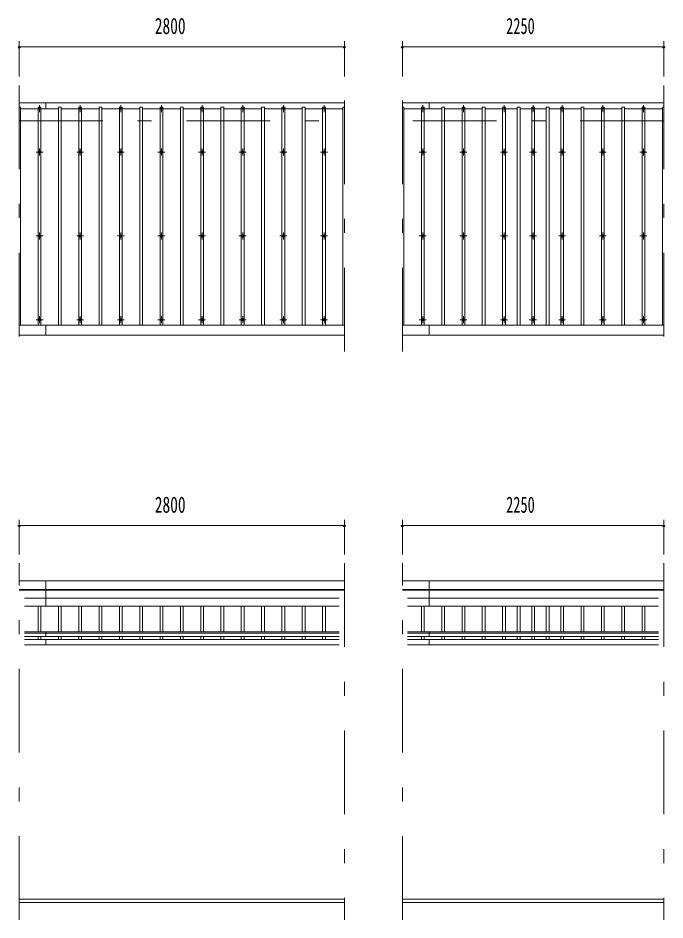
# Model space of a CAD drawing. Units: millimetres, scale not verified. Extents: x -25863 to 25873, y -10500 to 10500.
# Drawn here: x -15963 to -10393, y 1645 to 9407 of the extents above; entities that cross this region are included whole.
import ezdxf
from ezdxf.enums import TextEntityAlignment as Align

# ---------------------------------------------------------------- set-up
doc = ezdxf.new("R2010")
doc.units = ezdxf.units.MM
doc.header["$LTSCALE"] = 60
doc.linetypes.add('USER3', pattern=[24, 12, -5, 2, -5])
for name, color, linetype, lineweight in [('0-2_1-05BOLD', 7, 'Continuous', 18), ('0-3_1-25CENTER', 3, 'USER3', 18), ('0-4_1-45THIN', 4, 'Continuous', 18), ('0-5_1-55DIM', 3, 'Continuous', 18)]:
    doc.layers.add(name, color=color, linetype=linetype, lineweight=lineweight)
doc.styles.add('ＭＳ ゴシック', font='')
doc.styles.get('ＭＳ ゴシック').set_extended_font_data('MS Gothic')

msp = doc.modelspace()

# ---------------------------------------------------------------- linework, layer by layer
at = {"layer": '0-2_1-05BOLD'}
for p, q in [((-13153.28, 8677.67), (-15953.28, 8677.67)), ((-15723.28, 8677.67), (-15723.28, 8626.18)), ((-10403.28, 8677.67), (-12653.28, 8677.67)), ((-12423.28, 8677.67), (-12423.28, 8626.18)), ((-15953.28, 6765.11), (-13153.28, 6765.11)), ((-15723.28, 6677.67), (-15723.28, 6765.11)), ((-10403.28, 6765.11), (-12653.29, 6765.11)), ((-12423.28, 6765.11), (-12423.28, 6677.67)), ((-13153.28, 6677.67), (-15953.28, 6677.67)), ((-12653.29, 6677.67), (-10403.28, 6677.67)), ((-13153.28, 4563.67), (-15953.28, 4563.67)), ((-15723.28, 4563.67), (-15723.28, 4345.48)), ((-12653.28, 4563.67), (-10403.28, 4563.67)), ((-12423.28, 4563.67), (-12423.28, 4345.48)), ((-15953.28, 4488.53), (-13153.28, 4488.53)), ((-13153.28, 4484.45), (-15953.28, 4484.45)), ((-10403.28, 4488.53), (-12653.28, 4488.53)), ((-12653.28, 4484.45), (-10403.28, 4484.45)), ((-15908.73, 4414.97), (-13197.83, 4414.97)), ((-10447.83, 4414.97), (-12608.73, 4414.97)), ((-13197.83, 4345.48), (-15908.73, 4345.48)), ((-12608.73, 4345.48), (-10447.83, 4345.48)), ((-15908.73, 4123.85), (-13197.83, 4123.85)), ((-15723.28, 4123.85), (-15723.28, 4083.82)), ((-10447.83, 4123.85), (-12608.73, 4123.85)), ((-12423.28, 4083.82), (-12423.28, 4123.85)), ((-13197.83, 4113.43), (-15908.73, 4113.43)), ((-15908.73, 4083.82), (-13197.83, 4083.82)), ((-13197.83, 4057.49), (-15908.73, 4057.49)), ((-15723.28, 4057.49), (-15723.28, 4012.49)), ((-12608.73, 4113.43), (-10447.83, 4113.43)), ((-10447.83, 4083.82), (-12608.73, 4083.82)), ((-12608.73, 4057.49), (-10447.83, 4057.49)), ((-12423.28, 4012.49), (-12423.28, 4057.49)), ((-15908.73, 4012.49), (-13197.83, 4012.49)), ((-10447.83, 4012.49), (-12608.73, 4012.49)), ((-15953.28, 1824.67), (-13153.28, 1824.67)), ((-13153.28, 1794.67), (-15953.28, 1794.67)), ((-12653.28, 1824.67), (-10403.28, 1824.67)), ((-10403.28, 1794.67), (-12653.28, 1794.67))]:
    msp.add_line(p, q, dxfattribs=at)
for centre in [(-15778.28, 8254.17), (-15428.28, 8254.17), (-15078.28, 8254.17), (-14728.28, 8254.17), (-14378.28, 8254.17), (-14028.28, 8254.17), (-13678.28, 8254.17), (-13328.28, 8254.17), (-12478.28, 8254.17), (-12128.27, 8254.17), (-11778.27, 8254.17), (-11528.27, 8254.17), (-11278.27, 8254.17), (-10928.27, 8254.17), (-10578.28, 8254.17), (-15778.28, 7532.51), (-15428.28, 7532.51), (-15078.28, 7532.51), (-14728.28, 7532.51), (-14378.28, 7532.51), (-14028.28, 7532.51), (-13678.28, 7532.51), (-13328.28, 7532.51), (-12478.28, 7532.51), (-12128.27, 7532.51), (-11778.27, 7532.51), (-11528.27, 7532.51), (-11278.27, 7532.51), (-10928.27, 7532.51), (-10578.28, 7532.51), (-15778.28, 6810.85), (-15428.28, 6810.85), (-15078.28, 6810.85), (-14728.28, 6810.85), (-14378.28, 6810.85), (-14028.28, 6810.85), (-13678.28, 6810.85), (-13328.28, 6810.85), (-12478.28, 6810.85), (-12128.27, 6810.85), (-11778.27, 6810.85), (-11528.27, 6810.85), (-11278.27, 6810.85), (-10928.27, 6810.85), (-10578.28, 6810.85)]:
    msp.add_circle(centre, 10, dxfattribs=at)
for centre, start, end in [((-15778.28, 8616.22), 46.39838, 133.60162), ((-15778.28, 8637.22), 226.3961, 313.6039), ((-15428.28, 8616.22), 46.39838, 133.60162), ((-15428.28, 8637.22), 226.3961, 313.6039), ((-15078.28, 8616.22), 46.39838, 133.60162), ((-15078.28, 8637.22), 226.3961, 313.6039), ((-14728.28, 8616.22), 46.39838, 133.60162), ((-14728.28, 8637.22), 226.3961, 313.6039), ((-14378.28, 8616.22), 46.39838, 133.60162), ((-14378.28, 8637.22), 226.3961, 313.6039), ((-14028.28, 8616.22), 46.39838, 133.60162), ((-14028.28, 8637.22), 226.3961, 313.6039), ((-13678.28, 8616.22), 46.39838, 133.60162), ((-13678.28, 8637.22), 226.3961, 313.6039), ((-13328.28, 8616.22), 46.39838, 133.60162), ((-13328.28, 8637.22), 226.3961, 313.6039), ((-12478.28, 8616.22), 46.39838, 133.60162), ((-12478.28, 8637.22), 226.3961, 313.6039), ((-12128.27, 8616.22), 46.39838, 133.60162), ((-12128.27, 8637.22), 226.3961, 313.6039), ((-11778.27, 8616.22), 46.39838, 133.60162), ((-11778.27, 8637.22), 226.3961, 313.6039), ((-11528.27, 8616.22), 46.39838, 133.60162), ((-11528.27, 8637.22), 226.3961, 313.6039), ((-11278.27, 8616.22), 46.39838, 133.60162), ((-11278.27, 8637.22), 226.3961, 313.6039), ((-10928.27, 8616.22), 46.39838, 133.60162), ((-10928.27, 8637.22), 226.3961, 313.6039), ((-10578.28, 8616.22), 46.39838, 133.60162), ((-10578.28, 8637.22), 226.3961, 313.6039)]:
    msp.add_arc(centre, 14.5, start, end, dxfattribs=at)
at = {"layer": '0-3_1-25CENTER'}
for p, q in [((-15953.28, 8827.67), (-15953.28, 6537.67)), ((-13153.28, 6537.67), (-13153.28, 8827.67)), ((-12653.28, 6537.67), (-12653.28, 8827.67)), ((-10403.28, 8827.67), (-10403.28, 6537.67)), ((-15808.28, 8626.72), (-15748.28, 8626.72)), ((-15778.28, 8596.72), (-15778.28, 8656.71)), ((-15458.28, 8626.72), (-15398.28, 8626.72)), ((-15428.28, 8656.71), (-15428.28, 8596.72)), ((-15108.28, 8626.72), (-15048.28, 8626.72)), ((-15078.28, 8596.72), (-15078.28, 8656.71)), ((-14758.28, 8626.72), (-14698.28, 8626.72)), ((-14728.28, 8656.71), (-14728.28, 8596.72)), ((-14408.28, 8626.72), (-14348.28, 8626.72)), ((-14378.28, 8656.71), (-14378.28, 8596.72)), ((-14058.28, 8626.72), (-13998.28, 8626.72)), ((-14028.28, 8656.71), (-14028.28, 8596.72)), ((-13708.28, 8626.72), (-13648.28, 8626.72)), ((-13678.28, 8656.71), (-13678.28, 8596.72)), ((-13298.28, 8626.72), (-13358.27, 8626.72)), ((-13328.28, 8656.71), (-13328.28, 8596.72)), ((-12508.28, 8626.72), (-12448.28, 8626.72)), ((-12478.28, 8656.71), (-12478.28, 8596.72)), ((-12098.28, 8626.72), (-12158.28, 8626.72)), ((-12128.27, 8596.72), (-12128.27, 8656.71)), ((-11748.28, 8626.72), (-11808.28, 8626.72)), ((-11778.27, 8656.71), (-11778.27, 8596.72)), ((-11498.27, 8626.72), (-11558.28, 8626.72)), ((-11528.27, 8656.71), (-11528.27, 8596.72)), ((-11248.27, 8626.72), (-11308.28, 8626.72)), ((-11278.27, 8656.71), (-11278.27, 8596.72)), ((-10898.27, 8626.72), (-10958.28, 8626.72)), ((-10928.27, 8656.71), (-10928.27, 8596.72)), ((-10608.28, 8626.72), (-10548.27, 8626.72)), ((-10578.28, 8596.72), (-10578.28, 8656.71)), ((-15953.28, 8521.68), (-13153.28, 8521.68)), ((-10403.28, 8521.68), (-12653.28, 8521.68)), ((-15748.28, 8254.17), (-15808.28, 8254.17)), ((-15778.28, 8284.17), (-15778.28, 8224.17)), ((-15398.28, 8254.17), (-15458.28, 8254.17)), ((-15428.28, 8224.17), (-15428.28, 8284.17)), ((-15048.28, 8254.17), (-15108.28, 8254.17)), ((-15078.28, 8284.17), (-15078.28, 8224.17)), ((-14698.28, 8254.17), (-14758.28, 8254.17)), ((-14728.28, 8224.17), (-14728.28, 8284.17)), ((-14348.28, 8254.17), (-14408.28, 8254.17)), ((-14378.28, 8284.17), (-14378.28, 8224.17)), ((-13998.28, 8254.17), (-14058.28, 8254.17)), ((-14028.28, 8284.17), (-14028.28, 8224.17)), ((-13648.28, 8254.17), (-13708.28, 8254.17)), ((-13678.28, 8284.17), (-13678.28, 8224.17)), ((-13358.27, 8254.17), (-13298.28, 8254.17)), ((-13328.28, 8284.17), (-13328.28, 8224.17)), ((-12508.28, 8254.17), (-12448.28, 8254.17)), ((-12478.28, 8284.17), (-12478.28, 8224.17)), ((-12158.28, 8254.17), (-12098.28, 8254.17)), ((-12128.27, 8284.17), (-12128.27, 8224.17)), ((-11808.28, 8254.17), (-11748.28, 8254.17)), ((-11778.27, 8284.17), (-11778.27, 8224.17)), ((-11558.28, 8254.17), (-11498.27, 8254.17)), ((-11528.27, 8284.17), (-11528.27, 8224.17)), ((-11308.28, 8254.17), (-11248.27, 8254.17)), ((-11278.27, 8284.17), (-11278.27, 8224.17)), ((-10958.28, 8254.17), (-10898.27, 8254.17)), ((-10928.27, 8284.17), (-10928.27, 8224.17)), ((-10608.28, 8254.17), (-10548.27, 8254.17)), ((-10578.28, 8284.17), (-10578.28, 8224.17)), ((-15748.28, 7532.51), (-15808.28, 7532.51)), ((-15778.28, 7562.51), (-15778.28, 7502.51)), ((-15398.28, 7532.51), (-15458.28, 7532.51)), ((-15428.28, 7502.51), (-15428.28, 7562.51)), ((-15048.28, 7532.51), (-15108.28, 7532.51)), ((-15078.28, 7562.51), (-15078.28, 7502.51)), ((-14698.28, 7532.51), (-14758.28, 7532.51)), ((-14728.28, 7502.51), (-14728.28, 7562.51)), ((-14348.28, 7532.51), (-14408.28, 7532.51)), ((-14378.28, 7562.51), (-14378.28, 7502.51)), ((-14058.28, 7532.51), (-13998.28, 7532.51)), ((-14028.28, 7502.51), (-14028.28, 7562.51)), ((-13648.28, 7532.51), (-13708.28, 7532.51)), ((-13678.28, 7562.51), (-13678.28, 7502.51)), ((-13358.27, 7532.51), (-13298.28, 7532.51)), ((-13328.28, 7502.51), (-13328.28, 7562.51)), ((-12448.28, 7532.51), (-12508.28, 7532.51)), ((-12478.28, 7562.51), (-12478.28, 7502.51)), ((-12158.28, 7532.51), (-12098.28, 7532.51)), ((-12128.27, 7562.51), (-12128.27, 7502.51)), ((-11748.28, 7532.51), (-11808.28, 7532.51)), ((-11778.27, 7502.51), (-11778.27, 7562.51)), ((-11558.28, 7532.51), (-11498.27, 7532.51)), ((-11528.27, 7562.51), (-11528.27, 7502.51)), ((-11248.27, 7532.51), (-11308.28, 7532.51)), ((-11278.27, 7502.51), (-11278.27, 7562.51)), ((-10958.28, 7532.51), (-10898.27, 7532.51)), ((-10928.27, 7562.51), (-10928.27, 7502.51)), ((-10608.28, 7532.51), (-10548.27, 7532.51)), ((-10578.28, 7502.51), (-10578.28, 7562.51)), ((-15778.28, 6840.84), (-15778.28, 6780.85)), ((-15428.28, 6840.84), (-15428.28, 6780.85)), ((-15078.28, 6780.85), (-15078.28, 6840.84)), ((-14728.28, 6840.84), (-14728.28, 6780.85)), ((-14378.28, 6840.84), (-14378.28, 6780.85)), ((-14028.28, 6780.85), (-14028.28, 6840.84)), ((-13678.28, 6840.84), (-13678.28, 6780.85)), ((-13328.28, 6780.85), (-13328.28, 6840.84)), ((-12478.28, 6780.85), (-12478.28, 6840.84)), ((-12128.27, 6840.84), (-12128.27, 6780.85)), ((-11778.27, 6780.85), (-11778.27, 6840.84)), ((-11528.27, 6840.84), (-11528.27, 6780.85)), ((-11278.27, 6840.84), (-11278.27, 6780.85)), ((-10928.27, 6840.84), (-10928.27, 6780.85)), ((-10578.28, 6840.84), (-10578.28, 6780.85)), ((-15808.28, 6810.85), (-15748.28, 6810.85)), ((-15458.28, 6810.85), (-15398.28, 6810.85)), ((-15108.28, 6810.85), (-15048.28, 6810.85)), ((-14758.28, 6810.85), (-14698.28, 6810.85)), ((-14408.28, 6810.85), (-14348.28, 6810.85)), ((-14058.28, 6810.85), (-13998.28, 6810.85)), ((-13708.28, 6810.85), (-13648.28, 6810.85)), ((-13358.27, 6810.85), (-13298.28, 6810.85)), ((-12508.28, 6810.85), (-12448.28, 6810.85)), ((-12098.28, 6810.85), (-12158.28, 6810.85)), ((-11748.28, 6810.85), (-11808.28, 6810.85)), ((-11498.27, 6810.85), (-11558.28, 6810.85)), ((-11248.27, 6810.85), (-11308.28, 6810.85)), ((-10898.27, 6810.85), (-10958.28, 6810.85)), ((-10548.27, 6810.85), (-10608.28, 6810.85)), ((-15953.28, 1644.67), (-15953.28, 4714.67)), ((-13153.28, 4714.67), (-13153.28, 1644.67)), ((-12653.28, 1644.67), (-12653.28, 4714.67)), ((-10403.28, 4714.67), (-10403.28, 1644.67))]:
    msp.add_line(p, q, dxfattribs=at)
at = {"layer": '0-4_1-45THIN'}
for p, q in [((-15940.78, 8626.18), (-15790.78, 8626.18)), ((-15790.78, 6765.11), (-15790.78, 8641.19)), ((-15765.78, 8626.18), (-15615.78, 8626.18)), ((-15615.78, 6765.11), (-15615.78, 8641.19)), ((-15590.78, 8626.18), (-15440.78, 8626.18)), ((-15440.78, 6765.11), (-15440.78, 8641.19)), ((-15415.77, 8626.18), (-15265.78, 8626.18)), ((-15265.78, 6765.11), (-15265.78, 8641.19)), ((-15240.78, 8626.18), (-15090.77, 8626.18)), ((-15090.77, 6765.11), (-15090.77, 8641.19)), ((-15065.77, 8626.18), (-14915.78, 8626.18)), ((-14915.78, 6765.11), (-14915.78, 8641.19)), ((-14890.78, 8626.18), (-14740.78, 8626.18)), ((-14740.78, 6765.11), (-14740.78, 8641.19)), ((-14715.77, 8626.18), (-14565.78, 8626.18)), ((-14565.78, 6765.11), (-14565.78, 8641.19)), ((-14540.78, 8626.18), (-14390.78, 8626.18)), ((-14390.78, 6765.11), (-14390.78, 8641.19)), ((-14365.78, 8626.18), (-14215.78, 8626.18)), ((-14215.78, 6765.11), (-14215.78, 8641.19)), ((-14190.78, 8626.18), (-14040.78, 8626.18)), ((-14040.78, 8641.19), (-14040.78, 6765.11)), ((-14015.78, 8626.18), (-13865.78, 8626.18)), ((-13865.78, 6765.11), (-13865.78, 8641.19)), ((-13840.77, 8626.18), (-13690.78, 8626.18)), ((-13690.78, 6765.11), (-13690.78, 8641.19)), ((-13665.78, 8626.18), (-13515.78, 8626.18)), ((-13515.78, 8641.19), (-13515.78, 6765.11)), ((-13490.78, 8626.18), (-13340.78, 8626.18)), ((-13340.78, 6765.11), (-13340.78, 8641.19)), ((-13315.78, 8626.18), (-13165.78, 8626.18)), ((-13165.78, 8641.19), (-13165.78, 6765.11)), ((-13165.78, 8641.19), (-13153.28, 8641.19)), ((-12640.78, 8626.18), (-12490.78, 8626.18)), ((-12490.77, 6765.11), (-12490.77, 8641.19)), ((-12465.78, 8626.18), (-12315.77, 8626.18)), ((-12315.77, 8641.19), (-12315.77, 6765.11)), ((-12290.77, 8626.18), (-12140.77, 8626.18)), ((-12140.77, 8641.19), (-12140.77, 6765.11)), ((-12115.77, 8626.18), (-11965.77, 8626.18)), ((-11965.77, 6765.11), (-11965.77, 8641.19)), ((-11940.77, 8626.18), (-11790.77, 8626.18)), ((-11790.77, 8641.19), (-11790.77, 6765.11)), ((-11765.77, 8626.18), (-11665.78, 8626.18)), ((-11665.78, 6765.11), (-11665.78, 8641.19)), ((-11640.77, 8626.18), (-11540.77, 8626.18)), ((-11540.77, 6765.11), (-11540.77, 8641.19)), ((-11515.77, 8626.18), (-11415.78, 8626.18)), ((-11415.78, 8641.19), (-11415.78, 6765.11)), ((-11390.77, 8626.18), (-11290.78, 8626.18)), ((-11290.78, 6765.11), (-11290.78, 8641.19)), ((-11265.78, 8626.18), (-11115.77, 8626.18)), ((-11115.77, 6765.11), (-11115.77, 8641.19)), ((-11090.77, 8626.18), (-10940.78, 8626.18)), ((-10940.78, 6765.11), (-10940.78, 8641.19)), ((-10915.78, 8626.18), (-10765.78, 8626.18)), ((-10765.78, 6765.11), (-10765.78, 8641.19)), ((-10740.77, 8626.18), (-10590.78, 8626.18)), ((-10590.78, 6765.11), (-10590.78, 8641.19)), ((-10565.78, 8626.18), (-10415.78, 8626.18)), ((-10415.78, 8641.19), (-10403.28, 8641.19)), ((-10415.78, 8641.19), (-10415.78, 6765.11)), ((-15790.77, 4123.85), (-15790.77, 4345.48)), ((-15765.78, 4345.48), (-15765.78, 4123.85)), ((-15615.78, 4345.48), (-15615.78, 4123.85)), ((-15590.78, 4123.85), (-15590.78, 4345.48)), ((-15440.78, 4123.85), (-15440.78, 4345.48)), ((-15415.78, 4345.48), (-15415.78, 4123.85)), ((-15265.78, 4345.48), (-15265.78, 4123.85)), ((-15240.78, 4123.85), (-15240.78, 4345.48)), ((-15090.78, 4123.85), (-15090.78, 4345.48)), ((-15065.78, 4345.48), (-15065.78, 4123.85)), ((-14915.78, 4345.48), (-14915.78, 4123.85)), ((-14890.78, 4123.85), (-14890.78, 4345.48)), ((-14740.78, 4123.85), (-14740.78, 4345.48)), ((-14715.78, 4345.48), (-14715.78, 4123.85)), ((-14565.78, 4345.48), (-14565.78, 4123.85)), ((-14540.78, 4123.85), (-14540.78, 4345.48)), ((-14390.78, 4123.85), (-14390.78, 4345.48)), ((-14365.78, 4345.48), (-14365.78, 4123.85)), ((-14215.78, 4345.48), (-14215.78, 4123.85)), ((-14190.78, 4123.85), (-14190.78, 4345.48)), ((-14040.78, 4123.85), (-14040.78, 4345.48)), ((-14015.78, 4345.48), (-14015.78, 4123.85)), ((-13865.78, 4345.48), (-13865.78, 4123.85)), ((-13840.77, 4123.85), (-13840.77, 4345.48)), ((-13690.78, 4123.85), (-13690.78, 4345.48)), ((-13665.78, 4345.48), (-13665.78, 4123.85)), ((-13515.78, 4345.48), (-13515.78, 4123.85)), ((-13490.77, 4123.85), (-13490.77, 4345.48)), ((-13340.78, 4123.85), (-13340.78, 4345.48)), ((-13315.78, 4345.48), (-13315.78, 4123.85)), ((-12490.77, 4345.48), (-12490.77, 4123.85)), ((-12465.78, 4123.85), (-12465.78, 4345.48)), ((-12315.78, 4123.85), (-12315.78, 4345.48)), ((-12290.78, 4345.48), (-12290.78, 4123.85)), ((-12140.78, 4345.48), (-12140.78, 4123.85)), ((-12115.77, 4123.85), (-12115.77, 4345.48)), ((-11965.78, 4123.85), (-11965.78, 4345.48)), ((-11940.78, 4345.48), (-11940.78, 4123.85)), ((-11790.78, 4345.48), (-11790.78, 4123.85)), ((-11765.78, 4123.85), (-11765.78, 4345.48)), ((-11665.78, 4123.85), (-11665.78, 4345.48)), ((-11640.78, 4345.48), (-11640.78, 4123.85)), ((-11540.78, 4345.48), (-11540.78, 4123.85)), ((-11515.78, 4123.85), (-11515.78, 4345.48)), ((-11415.78, 4123.85), (-11415.78, 4345.48)), ((-11390.78, 4345.48), (-11390.78, 4123.85)), ((-11290.78, 4345.48), (-11290.78, 4123.85)), ((-11265.78, 4123.85), (-11265.78, 4345.48)), ((-11115.78, 4123.85), (-11115.78, 4345.48)), ((-11090.78, 4345.48), (-11090.78, 4123.85)), ((-10940.78, 4345.48), (-10940.78, 4123.85)), ((-10915.78, 4123.85), (-10915.78, 4345.48)), ((-10765.78, 4123.85), (-10765.78, 4345.48)), ((-10740.78, 4345.48), (-10740.78, 4123.85)), ((-10590.78, 4345.48), (-10590.78, 4123.85)), ((-10565.78, 4123.85), (-10565.78, 4345.48)), ((-15790.77, 4057.49), (-15790.77, 4083.82)), ((-15765.78, 4083.82), (-15765.78, 4057.49)), ((-15615.78, 4083.82), (-15615.78, 4057.49)), ((-15590.78, 4057.49), (-15590.78, 4083.82)), ((-15440.78, 4057.49), (-15440.78, 4083.82)), ((-15415.78, 4083.82), (-15415.78, 4057.49)), ((-15265.78, 4083.82), (-15265.78, 4057.49)), ((-15240.78, 4057.49), (-15240.78, 4083.82)), ((-15090.78, 4057.49), (-15090.78, 4083.82)), ((-15065.78, 4083.82), (-15065.78, 4057.49)), ((-14915.78, 4083.82), (-14915.78, 4057.49)), ((-14890.78, 4057.49), (-14890.78, 4083.82)), ((-14740.78, 4057.49), (-14740.78, 4083.82)), ((-14715.78, 4083.82), (-14715.78, 4057.49)), ((-14565.78, 4083.82), (-14565.78, 4057.49)), ((-14540.78, 4057.49), (-14540.78, 4083.82)), ((-14390.78, 4057.49), (-14390.78, 4083.82)), ((-14365.78, 4083.82), (-14365.78, 4057.49)), ((-14215.78, 4083.82), (-14215.78, 4057.49)), ((-14190.78, 4057.49), (-14190.78, 4083.82)), ((-14040.78, 4057.49), (-14040.78, 4083.82)), ((-14015.78, 4083.82), (-14015.78, 4057.49)), ((-13865.78, 4083.82), (-13865.78, 4057.49)), ((-13840.77, 4057.49), (-13840.77, 4083.82)), ((-13690.78, 4057.49), (-13690.78, 4083.82)), ((-13665.78, 4083.82), (-13665.78, 4057.49)), ((-13515.78, 4083.82), (-13515.78, 4057.49)), ((-13490.77, 4057.49), (-13490.77, 4083.82)), ((-13340.78, 4057.49), (-13340.78, 4083.82)), ((-13315.78, 4083.82), (-13315.78, 4057.49)), ((-12490.77, 4083.82), (-12490.78, 4057.49)), ((-12465.78, 4057.49), (-12465.78, 4083.82)), ((-12315.78, 4057.49), (-12315.78, 4083.82)), ((-12290.78, 4083.82), (-12290.78, 4057.49)), ((-12140.78, 4083.82), (-12140.78, 4057.49)), ((-12115.77, 4057.49), (-12115.77, 4083.82)), ((-11965.78, 4057.49), (-11965.78, 4083.82)), ((-11940.78, 4083.82), (-11940.78, 4057.49)), ((-11790.78, 4083.82), (-11790.78, 4057.49)), ((-11765.78, 4057.49), (-11765.78, 4083.82)), ((-11665.78, 4057.49), (-11665.78, 4083.82)), ((-11640.78, 4083.82), (-11640.78, 4057.49)), ((-11540.78, 4083.82), (-11540.78, 4057.49)), ((-11515.78, 4057.49), (-11515.78, 4083.82)), ((-11415.78, 4057.49), (-11415.78, 4083.82)), ((-11390.78, 4083.82), (-11390.78, 4057.49)), ((-11290.78, 4083.82), (-11290.78, 4057.49)), ((-11265.78, 4057.49), (-11265.78, 4083.82)), ((-11115.78, 4057.49), (-11115.78, 4083.82)), ((-11090.78, 4083.82), (-11090.78, 4057.49)), ((-10940.78, 4083.82), (-10940.78, 4057.49)), ((-10915.78, 4057.49), (-10915.78, 4083.82)), ((-10765.78, 4057.49), (-10765.78, 4083.82)), ((-10740.78, 4083.82), (-10740.78, 4057.49)), ((-10590.78, 4083.82), (-10590.78, 4057.49)), ((-10565.78, 4057.49), (-10565.78, 4083.82))]:
    msp.add_line(p, q, dxfattribs=at)
for points in [[(-15940.78, 6765.11), (-15940.78, 8641.19), (-15953.28, 8641.19)], [(-15790.78, 8641.19), (-15765.78, 8641.19), (-15765.78, 6765.11)], [(-15615.78, 8641.19), (-15590.78, 8641.19), (-15590.78, 6765.11)], [(-15440.78, 8641.19), (-15415.77, 8641.19), (-15415.77, 6765.11)], [(-15265.78, 8641.19), (-15240.78, 8641.19), (-15240.78, 6765.11)], [(-15090.77, 8641.19), (-15065.77, 8641.19), (-15065.77, 6765.11)], [(-14915.78, 8641.19), (-14890.78, 8641.19), (-14890.78, 6765.11)], [(-14740.78, 8641.19), (-14715.77, 8641.19), (-14715.77, 6765.11)], [(-14565.78, 8641.19), (-14540.78, 8641.19), (-14540.78, 6765.11)], [(-14390.78, 8641.19), (-14365.78, 8641.19), (-14365.78, 6765.11)], [(-14215.78, 8641.19), (-14190.78, 8641.19), (-14190.78, 6765.11)], [(-14015.78, 6765.11), (-14015.78, 8641.19), (-14040.78, 8641.19)], [(-13865.78, 8641.19), (-13840.77, 8641.19), (-13840.77, 6765.11)], [(-13690.78, 8641.19), (-13665.78, 8641.19), (-13665.78, 6765.11)], [(-13490.78, 6765.11), (-13490.78, 8641.19), (-13515.78, 8641.19)], [(-13340.78, 8641.19), (-13315.78, 8641.19), (-13315.78, 6765.11)], [(-12640.78, 6765.11), (-12640.78, 8641.19), (-12653.28, 8641.19)], [(-12490.77, 8641.19), (-12465.78, 8641.19), (-12465.78, 6765.11)], [(-12290.77, 6765.11), (-12290.77, 8641.19), (-12315.77, 8641.19)], [(-12115.77, 6765.11), (-12115.77, 8641.19), (-12140.77, 8641.19)], [(-11965.77, 8641.19), (-11940.77, 8641.19), (-11940.77, 6765.11)], [(-11765.77, 6765.11), (-11765.77, 8641.19), (-11790.77, 8641.19)], [(-11665.78, 8641.19), (-11640.77, 8641.19), (-11640.77, 6765.11)], [(-11540.77, 8641.19), (-11515.77, 8641.19), (-11515.77, 6765.11)], [(-11390.77, 6765.11), (-11390.77, 8641.19), (-11415.78, 8641.19)], [(-11290.78, 8641.19), (-11265.78, 8641.19), (-11265.78, 6765.11)], [(-11115.77, 8641.19), (-11090.77, 8641.19), (-11090.77, 6765.11)], [(-10940.78, 8641.19), (-10915.78, 8641.19), (-10915.78, 6765.11)], [(-10765.78, 8641.19), (-10740.77, 8641.19), (-10740.77, 6765.11)], [(-10590.78, 8641.19), (-10565.78, 8641.19), (-10565.78, 6765.11)]]:
    msp.add_lwpolyline(points, dxfattribs=at)
at = {"layer": '0-5_1-55DIM'}
for p, q in [((-15953.28, 9208.67), (-15953.28, 8902.68)), ((-13153.28, 8902.68), (-13153.28, 9208.67)), ((-12653.28, 8902.68), (-12653.28, 9208.67)), ((-10403.28, 9208.67), (-10403.28, 8902.68)), ((-15943.28, 9158.67), (-15963.28, 9158.67)), ((-15953.28, 9158.67), (-13153.28, 9158.67)), ((-13153.28, 9158.67), (-15953.28, 9158.67)), ((-13143.28, 9158.67), (-13163.28, 9158.67)), ((-12643.28, 9158.67), (-12663.28, 9158.67)), ((-12653.28, 9158.67), (-10403.28, 9158.67)), ((-12653.28, 9158.67), (-10403.28, 9158.67)), ((-10393.28, 9158.67), (-10413.28, 9158.67)), ((-15953.28, 4789.67), (-15953.28, 5088.67)), ((-13153.28, 5088.67), (-13153.28, 4789.67)), ((-12653.28, 4789.67), (-12653.28, 5088.67)), ((-10403.28, 5088.67), (-10403.28, 4789.67)), ((-15943.28, 5038.67), (-15963.28, 5038.67)), ((-15953.28, 5038.67), (-13153.28, 5038.67)), ((-15953.28, 5038.67), (-13153.28, 5038.67)), ((-13143.28, 5038.67), (-13163.28, 5038.67)), ((-12643.28, 5038.67), (-12663.28, 5038.67)), ((-12653.28, 5038.67), (-10403.28, 5038.67)), ((-12653.28, 5038.67), (-10403.28, 5038.67)), ((-10393.28, 5038.67), (-10413.28, 5038.67))]:
    msp.add_line(p, q, dxfattribs=at)
for centre in [(-15953.28, 9158.67), (-13153.28, 9158.67), (-12653.28, 9158.67), (-10403.28, 9158.67), (-15953.28, 5038.67), (-13153.28, 5038.67), (-12653.28, 5038.67), (-10403.28, 5038.67)]:
    msp.add_arc(centre, 10, 180, 0, dxfattribs=at)

# ---------------------------------------------------------------- texts
at = {"layer": '0-5_1-55DIM', "color": 7, "style": 'ＭＳ ゴシック'}
for s, width, p in [('2800', 0.7, (-14785.78, 9227.67)), ('2250', 0.65, (-11760.78, 9227.67)), ('2800', 0.7, (-14785.78, 5107.67)), ('2250', 0.65, (-11760.78, 5107.67))]:
    msp.add_text(s, height=139.3, dxfattribs=dict(at, width=width)).set_placement(p, align=Align.BOTTOM_LEFT)

doc.saveas('drawing.dxf')
